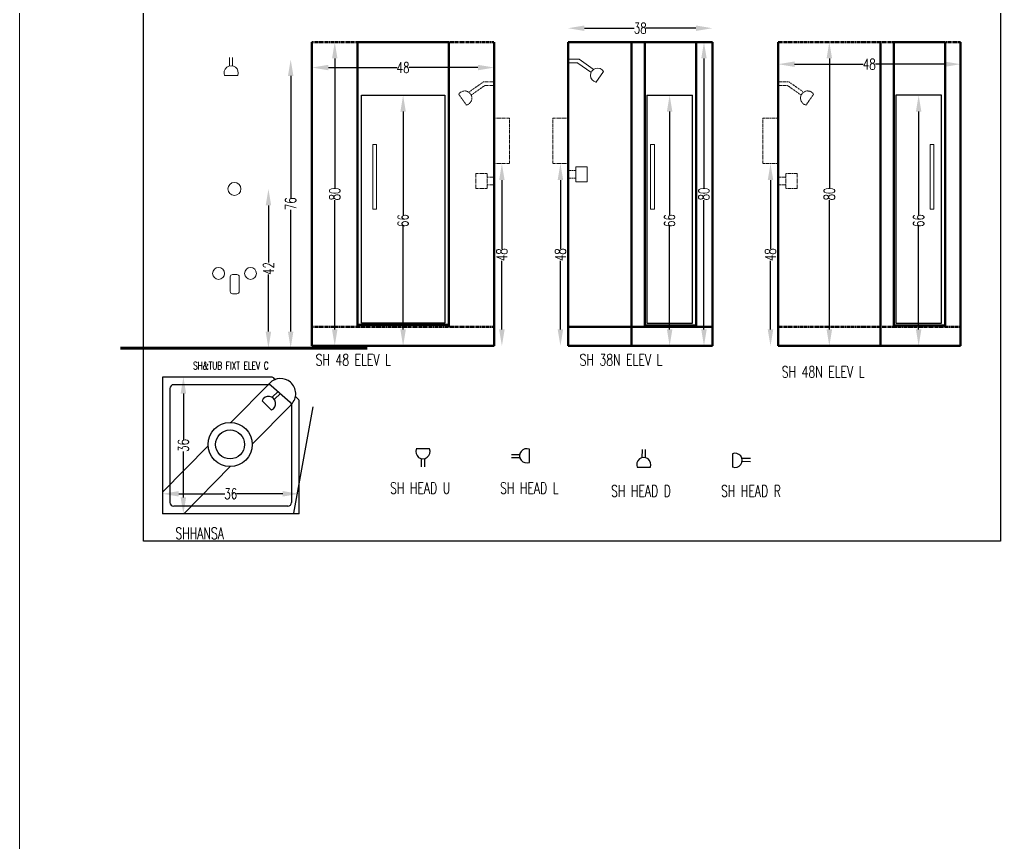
# Model space of a CAD drawing. Header units: inches. Extents: x 242965 to 445791, y 236206 to 423703.
# Drawn here: x 354598 to 359762, y 345412 to 349745 of the extents above; entities that cross this region are included whole.
import ezdxf

# ---------------------------------------------------------------- set-up
doc = ezdxf.new("R2010")
doc.units = ezdxf.units.IN
doc.header["$MEASUREMENT"] = 0
doc.linetypes.add('HIDDEN', pattern=[0.375, 0.25, -0.125])
for name, color, linetype, lineweight in [('-ELEV-1', 1, 'Continuous', 15), ('-ELEV-2', 2, 'Continuous', 30), ('-ELEV-3', 3, 'Continuous', 50), ('-ELEV-4', 4, 'Continuous', 70), ('-ELEV-5', 7, 'HIDDEN', 9), ('A-DIMS', 44, 'Continuous', 20), ('A-PLUM-NAME', 4, 'Continuous', 30), ('e', 96, 'Continuous', 5)]:
    doc.layers.add(name, color=color, linetype=linetype, lineweight=lineweight)
doc.layers.add('A-PLUMB', color=4, linetype='Continuous')
doc.layers.add('Z-NOPR', color=7, linetype='Continuous', plot=False)
doc.styles.add('Dimension', font='simplex.shx', dxfattribs={"width": 0.7})
doc.dimstyles.new('Main24', dxfattribs={"dimscale": 24, "dimtxt": 0.1175, "dimasz": 0.18, "dimexe": 0.18, "dimexo": 0.0625, "dimgap": 0, "dimtad": 0, "dimzin": 0, "dimdsep": 46, "dimlunit": 5, "dimtxsty": 'Dimension', "dimcen": 0.09, "dimse1": 1, "dimse2": 1, "dimadec": 0, "dimazin": 0, "dimtfac": 1, "dimtofl": 0, "dimtmove": 2, "dimatfit": 3, "dimfxl": 1, "dimfrac": 1, "dimtolj": 1, "dimtzin": 0, "dimarcsym": 0})

# ---------------------------------------------------------------- blocks, each defined once
blk = doc.blocks.new('SH HEAD U')
at = {"layer": 'A-PLUMB'}
for p, q in [((2.09, 4.73), (-1.43, 4.73)), ((0, 0), (0.02, 2.12)), ((0.82, 0), (0.84, 2.21))]:
    blk.add_line(p, q, dxfattribs=at)
blk.add_arc((0.36, 4.02), 1.87, 158.4894, 22.4393, dxfattribs=at)
at = {"layer": 'A-PLUM-NAME', "insert": (-8.29, -4.07), "char_height": 3, "width": 23.9379, "attachment_point": 1, "style": 'Dimension'}
blk.add_mtext('SH HEAD U', dxfattribs=at)
blk = doc.blocks.new('SH HEAD D')
at = {"layer": 'A-PLUMB'}
for p, q in [((0, 0), (-0.02, -2.21)), ((0.82, 0), (0.81, -2.12)), ((-1.27, -4.73), (2.26, -4.73))]:
    blk.add_line(p, q, dxfattribs=at)
blk.add_arc((0.46, -4.02), 1.87, 338.4894, 202.4393, dxfattribs=at)
at = {"layer": 'A-PLUM-NAME', "insert": (-8.16, -9.47), "char_height": 3, "width": 23.9379, "attachment_point": 1, "style": 'Dimension'}
blk.add_mtext('SH HEAD D', dxfattribs=at)
blk = doc.blocks.new('SH HEAD L')
at = {"layer": 'A-PLUMB'}
for p, q in [((0, 0.82), (2.12, 0.81)), ((0, 0), (2.21, -0.02)), ((4.73, -1.27), (4.73, 2.26))]:
    blk.add_line(p, q, dxfattribs=at)
blk.add_arc((4.02, 0.46), 1.87, 68.4894, 292.4393, dxfattribs=at)
at = {"layer": 'A-PLUM-NAME', "insert": (-3, -6.55), "char_height": 3, "width": 23.9379, "attachment_point": 1, "style": 'Dimension'}
blk.add_mtext('SH HEAD L', dxfattribs=at)
blk = doc.blocks.new('SH HEAD R')
at = {"layer": 'A-PLUMB'}
for p, q in [((-4.73, 1.27), (-4.73, -2.26)), ((0, 0), (-2.21, 0.02)), ((0, -0.82), (-2.12, -0.81))]:
    blk.add_line(p, q, dxfattribs=at)
blk.add_arc((-4.02, -0.46), 1.87, 248.4894, 112.4393, dxfattribs=at)
at = {"layer": 'A-PLUM-NAME', "insert": (-7.73, -7.04), "char_height": 3, "width": 23.9379, "attachment_point": 1, "style": 'Dimension'}
blk.add_mtext('SH HEAD R', dxfattribs=at)
blk = doc.blocks.new('*D923')
at = {"layer": 'A-DIMS', "color": 0, "lineweight": -2, "transparency": 16777216}
for p, q in [((1178.13, 778.53), (1178.13, 766.4)), ((1178.13, 751.17), (1178.13, 763.3))]:
    blk.add_line(p, q, dxfattribs=at)
at = {"layer": 'A-DIMS', "color": 0, "transparency": 16777216}
for points in [[(1177.41, 778.53), (1178.85, 778.53), (1178.13, 782.85)], [(1177.41, 751.17), (1178.85, 751.17), (1178.13, 746.85)]]:
    blk.add_solid(points, dxfattribs=at)
at = {"layer": 'Defpoints', "color": 0, "transparency": 16777216}
for p in [(1172.6, 782.85), (1178.13, 782.85), (1172.6, 746.85)]:
    blk.add_point(p, dxfattribs=at)
at = {"layer": 'A-DIMS', "color": 0, "transparency": 16777216, "insert": (1178.13, 764.85), "char_height": 2.82, "attachment_point": 5, "rotation": 90, "style": 'Dimension'}
blk.add_mtext('\\A1;36', dxfattribs=at)
blk = doc.blocks.new('*D924')
at = {"layer": 'A-DIMS', "color": 0, "lineweight": -2, "transparency": 16777216}
for p, q in [((1176.92, 752.12), (1189.05, 752.12)), ((1204.28, 752.12), (1192.15, 752.12))]:
    blk.add_line(p, q, dxfattribs=at)
at = {"layer": 'A-DIMS', "color": 0, "transparency": 16777216}
for points in [[(1176.92, 752.84), (1176.92, 751.4), (1172.6, 752.12)], [(1204.28, 752.84), (1204.28, 751.4), (1208.6, 752.12)]]:
    blk.add_solid(points, dxfattribs=at)
at = {"layer": 'Defpoints', "color": 0, "transparency": 16777216}
for p in [(1208.6, 752.12), (1172.6, 746.85), (1208.6, 746.85)]:
    blk.add_point(p, dxfattribs=at)
at = {"layer": 'A-DIMS', "color": 0, "transparency": 16777216, "insert": (1190.6, 752.12), "char_height": 2.82, "attachment_point": 5, "style": 'Dimension'}
blk.add_mtext('\\A1;36', dxfattribs=at)
blk = doc.blocks.new('*D929')
at = {"layer": 'A-DIMS', "color": 0, "lineweight": -2, "transparency": 16777216}
for p, q in [((1141.72, 698.61), (1141.72, 680.52)), ((1141.72, 659.25), (1141.72, 677.33))]:
    blk.add_line(p, q, dxfattribs=at)
at = {"layer": 'A-DIMS', "color": 0, "transparency": 16777216}
for points in [[(1141, 698.61), (1142.44, 698.61), (1141.72, 702.93)], [(1141, 659.25), (1142.44, 659.25), (1141.72, 654.93)]]:
    blk.add_solid(points, dxfattribs=at)
at = {"layer": 'Defpoints', "color": 0, "transparency": 16777216}
for p in [(1141.72, 702.93), (1143.72, 702.93), (1143.72, 654.93)]:
    blk.add_point(p, dxfattribs=at)
at = {"layer": 'A-DIMS', "color": 0, "transparency": 16777216, "insert": (1141.72, 678.93), "char_height": 2.82, "attachment_point": 5, "rotation": 90, "style": 'Dimension'}
blk.add_mtext('\\A1;48', dxfattribs=at)
blk = doc.blocks.new('*D930')
at = {"layer": 'A-DIMS', "color": 0, "lineweight": -2, "transparency": 16777216}
for p, q in [((1157.21, 730.61), (1157.21, 696.52)), ((1157.21, 659.25), (1157.21, 693.33))]:
    blk.add_line(p, q, dxfattribs=at)
at = {"layer": 'A-DIMS', "color": 0, "transparency": 16777216}
for points in [[(1156.49, 730.61), (1157.93, 730.61), (1157.21, 734.93)], [(1156.49, 659.25), (1157.93, 659.25), (1157.21, 654.93)]]:
    blk.add_solid(points, dxfattribs=at)
at = {"layer": 'Defpoints', "color": 0, "transparency": 16777216}
for p in [(1157.21, 734.93), (1161.75, 734.93), (1161.75, 654.93)]:
    blk.add_point(p, dxfattribs=at)
at = {"layer": 'A-DIMS', "color": 0, "transparency": 16777216, "insert": (1157.21, 694.93), "char_height": 2.82, "attachment_point": 5, "rotation": 90, "style": 'Dimension'}
blk.add_mtext('\\A1;80', dxfattribs=at)
blk = doc.blocks.new('*D931')
at = {"layer": 'A-DIMS', "color": 0, "lineweight": -2, "transparency": 16777216}
for p, q in [((1148.04, 729.11), (1166.12, 729.11)), ((1187.4, 729.11), (1169.32, 729.11))]:
    blk.add_line(p, q, dxfattribs=at)
at = {"layer": 'A-DIMS', "color": 0, "transparency": 16777216}
for points in [[(1148.04, 729.83), (1148.04, 728.39), (1143.72, 729.11)], [(1187.4, 729.83), (1187.4, 728.39), (1191.72, 729.11)]]:
    blk.add_solid(points, dxfattribs=at)
at = {"layer": 'Defpoints', "color": 0, "transparency": 16777216}
for p in [(1143.72, 734.93), (1191.72, 734.93), (1191.72, 729.11)]:
    blk.add_point(p, dxfattribs=at)
at = {"layer": 'A-DIMS', "color": 0, "transparency": 16777216, "insert": (1167.72, 729.11), "char_height": 2.82, "attachment_point": 5, "style": 'Dimension'}
blk.add_mtext('\\A1;48', dxfattribs=at)
blk = doc.blocks.new('*D932')
at = {"layer": 'A-DIMS', "color": 0, "lineweight": -2, "transparency": 16777216}
for p, q in [((1180.72, 716.61), (1180.72, 689.48)), ((1180.72, 659.25), (1180.72, 686.37))]:
    blk.add_line(p, q, dxfattribs=at)
at = {"layer": 'A-DIMS', "color": 0, "transparency": 16777216}
for points in [[(1180, 716.61), (1181.44, 716.61), (1180.72, 720.93)], [(1180, 659.25), (1181.44, 659.25), (1180.72, 654.93)]]:
    blk.add_solid(points, dxfattribs=at)
at = {"layer": 'Defpoints', "color": 0, "transparency": 16777216}
for p in [(1180.72, 720.93), (1180.72, 654.93), (1180.72, 654.93)]:
    blk.add_point(p, dxfattribs=at)
at = {"layer": 'A-DIMS', "color": 0, "transparency": 16777216, "insert": (1180.72, 687.93), "char_height": 2.82, "attachment_point": 5, "rotation": 90, "style": 'Dimension'}
blk.add_mtext('\\A1;66', dxfattribs=at)
blk = doc.blocks.new('*D940')
at = {"layer": 'A-DIMS', "color": 0, "lineweight": -2, "transparency": 16777216}
for p, q in [((1149.72, 635.92), (1149.72, 601.83)), ((1149.72, 564.56), (1149.72, 598.64))]:
    blk.add_line(p, q, dxfattribs=at)
at = {"layer": 'A-DIMS', "color": 0, "transparency": 16777216}
for points in [[(1149, 635.92), (1150.44, 635.92), (1149.72, 640.24)], [(1149, 564.56), (1150.44, 564.56), (1149.72, 560.24)]]:
    blk.add_solid(points, dxfattribs=at)
at = {"layer": 'Defpoints', "color": 0, "transparency": 16777216}
for p in [(1143.72, 640.24), (1149.72, 640.24), (1143.72, 560.24)]:
    blk.add_point(p, dxfattribs=at)
at = {"layer": 'A-DIMS', "color": 0, "transparency": 16777216, "insert": (1149.72, 600.24), "char_height": 2.82, "attachment_point": 5, "rotation": 90, "style": 'Dimension'}
blk.add_mtext('\\A1;80', dxfattribs=at)
blk = doc.blocks.new('*D941')
at = {"layer": 'A-DIMS', "color": 0, "lineweight": -2, "transparency": 16777216}
for p, q in [((1148.04, 633.53), (1166.12, 633.53)), ((1187.4, 633.53), (1169.32, 633.53))]:
    blk.add_line(p, q, dxfattribs=at)
at = {"layer": 'A-DIMS', "color": 0, "transparency": 16777216}
for points in [[(1148.04, 634.25), (1148.04, 632.81), (1143.72, 633.53)], [(1187.4, 634.25), (1187.4, 632.81), (1191.72, 633.53)]]:
    blk.add_solid(points, dxfattribs=at)
at = {"layer": 'Defpoints', "color": 0, "transparency": 16777216}
for p in [(1143.72, 640.24), (1191.72, 640.24), (1191.72, 633.53)]:
    blk.add_point(p, dxfattribs=at)
at = {"layer": 'A-DIMS', "color": 0, "transparency": 16777216, "insert": (1167.72, 633.53), "char_height": 2.82, "attachment_point": 5, "style": 'Dimension'}
blk.add_mtext('\\A1;48', dxfattribs=at)
blk = doc.blocks.new('*D942')
at = {"layer": 'A-DIMS', "color": 0, "lineweight": -2, "transparency": 16777216}
for p, q in [((1167.72, 621.92), (1167.72, 594.79)), ((1167.72, 564.56), (1167.72, 591.69))]:
    blk.add_line(p, q, dxfattribs=at)
at = {"layer": 'A-DIMS', "color": 0, "transparency": 16777216}
for points in [[(1167, 621.92), (1168.44, 621.92), (1167.72, 626.24)], [(1167, 564.56), (1168.44, 564.56), (1167.72, 560.24)]]:
    blk.add_solid(points, dxfattribs=at)
at = {"layer": 'Defpoints', "color": 0, "transparency": 16777216}
for p in [(1167.72, 626.24), (1167.72, 626.24), (1167.72, 560.24)]:
    blk.add_point(p, dxfattribs=at)
at = {"layer": 'A-DIMS', "color": 0, "transparency": 16777216, "insert": (1167.72, 593.24), "char_height": 2.82, "attachment_point": 5, "rotation": 90, "style": 'Dimension'}
blk.add_mtext('\\A1;66', dxfattribs=at)
blk = doc.blocks.new('*D943')
at = {"layer": 'A-DIMS', "color": 0, "lineweight": -2, "transparency": 16777216}
for p, q in [((1193.72, 603.92), (1193.72, 585.83)), ((1193.72, 564.56), (1193.72, 582.64))]:
    blk.add_line(p, q, dxfattribs=at)
at = {"layer": 'A-DIMS', "color": 0, "transparency": 16777216}
for points in [[(1193, 603.92), (1194.44, 603.92), (1193.72, 608.24)], [(1193, 564.56), (1194.44, 564.56), (1193.72, 560.24)]]:
    blk.add_solid(points, dxfattribs=at)
at = {"layer": 'Defpoints', "color": 0, "transparency": 16777216}
for p in [(1191.72, 608.24), (1193.72, 608.24), (1191.72, 560.24)]:
    blk.add_point(p, dxfattribs=at)
at = {"layer": 'A-DIMS', "color": 0, "transparency": 16777216, "insert": (1193.72, 584.24), "char_height": 2.82, "attachment_point": 5, "rotation": 90, "style": 'Dimension'}
blk.add_mtext('\\A1;48', dxfattribs=at)
blk = doc.blocks.new('*D944')
at = {"layer": 'A-DIMS', "color": 0, "lineweight": -2, "transparency": 16777216}
for p, q in [((1230.85, 643.89), (1243.94, 643.89)), ((1260.21, 643.89), (1247.13, 643.89))]:
    blk.add_line(p, q, dxfattribs=at)
at = {"layer": 'A-DIMS', "color": 0, "transparency": 16777216}
for points in [[(1230.85, 644.61), (1230.85, 643.17), (1226.53, 643.89)], [(1260.21, 644.61), (1260.21, 643.17), (1264.53, 643.89)]]:
    blk.add_solid(points, dxfattribs=at)
at = {"layer": 'Defpoints', "color": 0, "transparency": 16777216}
for p in [(1264.53, 643.89), (1226.53, 640.24), (1264.53, 640.24)]:
    blk.add_point(p, dxfattribs=at)
at = {"layer": 'A-DIMS', "color": 0, "transparency": 16777216, "insert": (1245.53, 643.89), "char_height": 2.82, "attachment_point": 5, "style": 'Dimension'}
blk.add_mtext('\\A1;38', dxfattribs=at)
blk = doc.blocks.new('*D945')
at = {"layer": 'A-DIMS', "color": 0, "lineweight": -2, "transparency": 16777216}
for p, q in [((1224.53, 603.92), (1224.53, 585.83)), ((1224.53, 564.56), (1224.53, 582.64))]:
    blk.add_line(p, q, dxfattribs=at)
at = {"layer": 'A-DIMS', "color": 0, "transparency": 16777216}
for points in [[(1223.81, 603.92), (1225.25, 603.92), (1224.53, 608.24)], [(1223.81, 564.56), (1225.25, 564.56), (1224.53, 560.24)]]:
    blk.add_solid(points, dxfattribs=at)
at = {"layer": 'Defpoints', "color": 0, "transparency": 16777216}
for p in [(1224.53, 608.24), (1226.53, 608.24), (1226.53, 560.24)]:
    blk.add_point(p, dxfattribs=at)
at = {"layer": 'A-DIMS', "color": 0, "transparency": 16777216, "insert": (1224.53, 584.24), "char_height": 2.82, "attachment_point": 5, "rotation": 90, "style": 'Dimension'}
blk.add_mtext('\\A1;48', dxfattribs=at)
blk = doc.blocks.new('*D946')
at = {"layer": 'A-DIMS', "color": 0, "lineweight": -2, "transparency": 16777216}
for p, q in [((1262.32, 635.92), (1262.32, 601.83)), ((1262.32, 564.56), (1262.32, 598.64))]:
    blk.add_line(p, q, dxfattribs=at)
at = {"layer": 'A-DIMS', "color": 0, "transparency": 16777216}
for points in [[(1261.6, 635.92), (1263.04, 635.92), (1262.32, 640.24)], [(1261.6, 564.56), (1263.04, 564.56), (1262.32, 560.24)]]:
    blk.add_solid(points, dxfattribs=at)
at = {"layer": 'Defpoints', "color": 0, "transparency": 16777216}
for p in [(1262.32, 640.24), (1264.53, 640.24), (1264.53, 560.24)]:
    blk.add_point(p, dxfattribs=at)
at = {"layer": 'A-DIMS', "color": 0, "transparency": 16777216, "insert": (1262.32, 600.24), "char_height": 2.82, "attachment_point": 5, "rotation": 90, "style": 'Dimension'}
blk.add_mtext('\\A1;80', dxfattribs=at)
blk = doc.blocks.new('*D947')
at = {"layer": 'A-DIMS', "color": 0, "lineweight": -2, "transparency": 16777216}
for p, q in [((1253.28, 621.92), (1253.28, 594.79)), ((1253.28, 564.56), (1253.28, 591.69))]:
    blk.add_line(p, q, dxfattribs=at)
at = {"layer": 'A-DIMS', "color": 0, "transparency": 16777216}
for points in [[(1252.56, 621.92), (1254, 621.92), (1253.28, 626.24)], [(1252.56, 564.56), (1254, 564.56), (1253.28, 560.24)]]:
    blk.add_solid(points, dxfattribs=at)
at = {"layer": 'Defpoints', "color": 0, "transparency": 16777216}
for p in [(1253.28, 626.24), (1253.28, 560.24), (1253.28, 560.24)]:
    blk.add_point(p, dxfattribs=at)
at = {"layer": 'A-DIMS', "color": 0, "transparency": 16777216, "insert": (1253.28, 593.24), "char_height": 2.82, "attachment_point": 5, "rotation": 90, "style": 'Dimension'}
blk.add_mtext('\\A1;66', dxfattribs=at)
blk = doc.blocks.new('*D969')
at = {"layer": 'A-DIMS', "color": 0, "lineweight": -2, "transparency": 16777216}
for p, q in [((1842.21, 635.97), (1842.21, 603.86)), ((1842.21, 568.64), (1842.21, 600.76))]:
    blk.add_line(p, q, dxfattribs=at)
at = {"layer": 'A-DIMS', "color": 0, "transparency": 16777216}
for points in [[(1841.49, 635.97), (1842.93, 635.97), (1842.21, 640.29)], [(1841.49, 568.64), (1842.93, 568.64), (1842.21, 564.32)]]:
    blk.add_solid(points, dxfattribs=at)
at = {"layer": 'Defpoints', "color": 0, "transparency": 16777216}
for p in [(1832.96, 640.29), (1842.21, 640.29), (1842.21, 564.32)]:
    blk.add_point(p, dxfattribs=at)
at = {"layer": 'A-DIMS', "color": 0, "transparency": 16777216, "insert": (1842.21, 602.31), "char_height": 2.82, "attachment_point": 5, "rotation": 90, "style": 'Dimension'}
blk.add_mtext('\\A1;76', dxfattribs=at)
blk = doc.blocks.new('*D970')
at = {"layer": 'A-DIMS', "color": 0, "lineweight": -2, "transparency": 16777216}
for p, q in [((1836.35, 601.89), (1836.35, 586.87)), ((1836.35, 568.64), (1836.35, 583.67))]:
    blk.add_line(p, q, dxfattribs=at)
at = {"layer": 'A-DIMS', "color": 0, "transparency": 16777216}
for points in [[(1835.63, 601.89), (1837.07, 601.89), (1836.35, 606.21)], [(1835.63, 568.64), (1837.07, 568.64), (1836.35, 564.32)]]:
    blk.add_solid(points, dxfattribs=at)
at = {"layer": 'Defpoints', "color": 0, "transparency": 16777216}
for p in [(1832.39, 606.21), (1836.35, 564.32), (1841.64, 564.32)]:
    blk.add_point(p, dxfattribs=at)
at = {"layer": 'A-DIMS', "color": 0, "transparency": 16777216, "insert": (1836.35, 585.27), "char_height": 2.82, "attachment_point": 5, "rotation": 90, "style": 'Dimension'}
blk.add_mtext('\\A1;42', dxfattribs=at)
blk = doc.blocks.new('SHHANSA')
at = {"layer": 'A-PLUMB'}
for p, q in [((0, 36), (0, 0)), ((28.701, 36), (0, 36)), ((27.958, 34), (3, 34)), ((18.059, 24.064), (28.246, 34.42)), ((28.611, 33.758), (33.653, 29.413)), ((29.275, 35.819), (29.774, 35.389)), ((33.709, 34.645), (33.709, 34.645)), ((2, 33), (2, 3)), ((23.626, 18.315), (33.949, 28.81)), ((34, 28.656), (34, 3)), ((35.027, 30.867), (35.693, 30.294)), ((36, 0), (36, 29.573)), ((39.625, 28.187), (34.479, 0.174)), ((0, 5.704), (12.019, 17.923)), ((5.611, 0), (17.86, 12.452)), ((36, 0), (0, 0)), ((33, 2), (3, 2))]:
    blk.add_line(p, q, dxfattribs=at)
at = {"layer": 'A-PLUMB', "color": 1}
for p, q in [((30.485, 32.223), (28.91, 30.674)), ((31.067, 31.641), (29.554, 30.152)), ((26.239, 29.774), (28.738, 27.285))]:
    blk.add_line(p, q, dxfattribs=at)
for radius in [5.808, 3.808]:
    blk.add_circle((17.818, 18.261), radius, dxfattribs=at)
at = {"layer": 'A-PLUMB'}
for centre, radius, start, end in [((3, 33), 1, 90, 180), ((27.875, 33.071), 1, 49.25035, 90), ((27.958, 33), 1, 49.25035, 90), ((31.098, 31.615), 4, 49.25035, 135.47251), ((28.701, 35), 1, 43.59951, 90), ((31.098, 31.615), 4, 315.47251, 49.25035), ((32.953, 28.696), 1, 0, 49.25035), ((33, 28.656), 1, 0, 49.25035), ((35, 29.573), 1, 0, 52.3807), ((3, 3), 1, 180, 270), ((32.984, 3), 1, 270.94501, 0.94501)]:
    blk.add_arc(centre, radius, start, end, dxfattribs=at)
at = {"layer": 'A-PLUMB', "color": 1}
blk.add_arc((27.968, 29.056), 1.872, 293.48936, 157.43934, dxfattribs=at)
at = {"layer": 'A-PLUM-NAME', "insert": (3.417, -3.648), "char_height": 3, "width": 23.9379, "attachment_point": 1, "style": 'Dimension'}
blk.add_mtext('SHHANSA', dxfattribs=at)
at = {"layer": 'A-DIMS'}
dim = blk.add_linear_dim(base=(5.532, 36), p1=(0, 0), p2=(0, 36), angle=90, dimstyle='Main24', dxfattribs=at)
dim.commit()
dim.dimension.update_dxf_attribs({"geometry": '*D923', "text_midpoint": (5.532, 18), "insert": (-1172.601, -746.854)})
dim = blk.add_linear_dim(base=(36, 5.261), p1=(0, 0), p2=(36, 0), dimstyle='Main24', dxfattribs=at)
dim.commit()
dim.dimension.update_dxf_attribs({"geometry": '*D924', "text_midpoint": (18, 5.261), "insert": (-1172.601, -746.854)})
blk = doc.blocks.new('SH 48N ELEV L')
at = {"layer": '-ELEV-1', "linetype": 'HIDDEN'}
for p, q in [((0.097, 69.528), (2.779, 69.528)), ((0.097, 68.528), (2.463, 68.528)), ((2.607, 68.482), (6.027, 66.08)), ((2.923, 69.482), (6.602, 66.898)), ((9.359, 66.252), (7.304, 63.386)), ((2.048, 44.425), (0.048, 44.425)), ((2.048, 41.425), (2.048, 45.425)), ((5.048, 45.425), (2.048, 45.425)), ((5.048, 41.425), (5.048, 45.425)), ((2.048, 42.425), (0.048, 42.425)), ((5.048, 41.425), (2.048, 41.425))]:
    blk.add_line(p, q, dxfattribs=at)
at = {"layer": '-ELEV-1'}
for p, q in [((40, 36), (40, 53)), ((40, 53), (41, 53)), ((41, 53), (41, 36)), ((41, 36), (40, 36))]:
    blk.add_line(p, q, dxfattribs=at)
at = {"layer": '-ELEV-1', "linetype": 'HIDDEN'}
for centre, radius, start, end in [((2.463, 68.278), 0.25, 54.91678, 90), ((2.779, 69.278), 0.25, 54.91678, 90), ((7.772, 65.259), 1.872, 32.02298, 255.97296)]:
    blk.add_arc(centre, radius, start, end, dxfattribs=at)
at = {"layer": '-ELEV-2'}
for p, q in [((31, 66), (31, 6)), ((43, 66), (31, 66)), ((43, 6), (43, 66)), ((31, 6), (43, 6))]:
    blk.add_line(p, q, dxfattribs=at)
at = {"layer": '-ELEV-3'}
for p, q in [((0, 0), (0, 80)), ((27, 80), (27, 0)), ((30.427, 80), (43.83, 80)), ((30.456, 80), (30.456, 5)), ((44, 80), (44, 5)), ((48, 80), (48, 0)), ((44, 5.384), (30.427, 5.384)), ((48, 0), (0, 0))]:
    blk.add_line(p, q, dxfattribs=at)
at = {"layer": '-ELEV-3', "linetype": 'HIDDEN'}
for p, q in [((0, 80), (30.427, 80)), ((43.83, 80), (48, 80)), ((0, 5), (48, 5))]:
    blk.add_line(p, q, dxfattribs=at)
at = {"layer": '-ELEV-5'}
for p, q in [((0, 60), (-4, 60)), ((-4, 60), (-4, 48)), ((0, 48), (-4, 48))]:
    blk.add_line(p, q, dxfattribs=at)
at = {"layer": 'A-PLUM-NAME', "insert": (0.968, -5.351), "char_height": 3, "width": 32.38234, "attachment_point": 1, "style": 'Dimension'}
blk.add_mtext('SH 48N ELEV L', dxfattribs=at)
at = {"layer": 'A-DIMS'}
dim = blk.add_linear_dim(base=(48, 74.182), p1=(0, 80), p2=(48, 80), dimstyle='Main24', dxfattribs=at)
dim.commit()
dim.dimension.update_dxf_attribs({"geometry": '*D931', "text_midpoint": (24, 74.182), "insert": (-1143.721, -654.925)})
for base, p1, p2, picture, middle in [((13.493, 80), (18.03, 0), (18.03, 80), '*D930', (13.493, 40)), ((37, 0), (37, 66), (37, 0), '*D932', (37, 33)), ((-2, 48), (0, 0), (0, 48), '*D929', (-2, 24))]:
    dim = blk.add_linear_dim(base=base, p1=p1, p2=p2, angle=90, dimstyle='Main24', dxfattribs=at)
    dim.commit()
    dim.dimension.update_dxf_attribs({"geometry": picture, "text_midpoint": middle, "insert": (-1143.721, -654.925)})
blk = doc.blocks.new('SH 48 ELEV L')
at = {"layer": '-ELEV-1', "linetype": 'HIDDEN'}
for p, q in [((45.077, 69.482), (41.398, 66.898)), ((45.393, 68.482), (41.973, 66.08)), ((47.903, 69.528), (45.221, 69.528)), ((47.903, 68.528), (45.537, 68.528)), ((38.641, 66.252), (40.696, 63.386)), ((43.145, 41.425), (43.145, 45.425)), ((43.145, 45.425), (46.145, 45.425)), ((46.145, 41.425), (46.145, 45.425)), ((46.145, 44.425), (48.145, 44.425)), ((43.145, 41.425), (46.145, 41.425)), ((46.145, 42.425), (48.145, 42.425))]:
    blk.add_line(p, q, dxfattribs=at)
at = {"layer": '-ELEV-1'}
for p, q in [((16, 53), (16, 36)), ((17, 53), (16, 53)), ((17, 36), (17, 53)), ((16, 36), (17, 36))]:
    blk.add_line(p, q, dxfattribs=at)
at = {"layer": '-ELEV-1', "linetype": 'HIDDEN'}
for centre, radius, start, end in [((40.228, 65.259), 1.872, 284.02704, 147.97702), ((45.221, 69.278), 0.25, 90, 125.08322), ((45.537, 68.278), 0.25, 90, 125.08322)]:
    blk.add_arc(centre, radius, start, end, dxfattribs=at)
at = {"layer": '-ELEV-2'}
for p, q in [((13, 66), (35, 66)), ((13, 6), (13, 66)), ((35, 66), (35, 6)), ((35, 6), (13, 6))]:
    blk.add_line(p, q, dxfattribs=at)
at = {"layer": '-ELEV-3'}
for p, q in [((0, 0), (0, 80)), ((12, 80), (36, 80)), ((12, 80), (12, 5)), ((36, 80), (36, 5)), ((48, 80), (48, 0)), ((11.996, 5.591), (36, 5.591)), ((48, 0), (0, 0))]:
    blk.add_line(p, q, dxfattribs=at)
at = {"layer": '-ELEV-3', "linetype": 'HIDDEN'}
for p, q in [((0, 80), (12, 80)), ((36, 80), (48, 80)), ((0, 5), (48, 5))]:
    blk.add_line(p, q, dxfattribs=at)
at = {"layer": '-ELEV-5'}
for p, q in [((48, 60), (52, 60)), ((52, 60), (52, 48)), ((48, 48), (52, 48))]:
    blk.add_line(p, q, dxfattribs=at)
at = {"layer": 'A-PLUM-NAME', "insert": (0.968, -2.175), "char_height": 3, "width": 32.38234, "attachment_point": 1, "style": 'Dimension'}
blk.add_mtext('SH 48 ELEV L', dxfattribs=at)
at = {"layer": 'A-DIMS'}
for base, p1, p2, picture, middle in [((6, 80), (0, 0), (0, 80), '*D940', (6, 40)), ((24, 66), (24, 0), (24, 66), '*D942', (24, 33)), ((50, 48), (48, 0), (48, 48), '*D943', (50, 24))]:
    dim = blk.add_linear_dim(base=base, p1=p1, p2=p2, angle=90, dimstyle='Main24', dxfattribs=at)
    dim.commit()
    dim.dimension.update_dxf_attribs({"geometry": picture, "text_midpoint": middle, "insert": (-1143.721, -560.236)})
dim = blk.add_linear_dim(base=(48, 73.296), p1=(0, 80), p2=(48, 80), dimstyle='Main24', dxfattribs=at)
dim.commit()
dim.dimension.update_dxf_attribs({"geometry": '*D941', "text_midpoint": (24, 73.296), "insert": (-1143.721, -560.236)})
blk = doc.blocks.new('SH 38N ELEV L')
at = {"layer": '-ELEV-1', "linetype": 'Continuous'}
for p, q in [((0.097, 75.528), (2.779, 75.528)), ((2.923, 75.482), (6.602, 72.898)), ((0.097, 74.528), (2.463, 74.528)), ((2.607, 74.482), (6.027, 72.08)), ((9.359, 72.252), (7.304, 69.386)), ((2.048, 43.175), (2.048, 47.175)), ((5.048, 47.175), (2.048, 47.175)), ((5.048, 43.175), (5.048, 47.175)), ((5.048, 43.175), (2.048, 43.175))]:
    blk.add_line(p, q, dxfattribs=at)
at = {"layer": '-ELEV-1'}
for p, q in [((21.75, 36), (21.75, 53)), ((21.75, 53), (22.75, 53)), ((22.75, 53), (22.75, 36)), ((22.75, 36), (21.75, 36))]:
    blk.add_line(p, q, dxfattribs=at)
at = {"layer": '-ELEV-1', "linetype": 'HIDDEN'}
for p, q in [((2.048, 46.175), (0.048, 46.175)), ((2.048, 44.175), (0.048, 44.175))]:
    blk.add_line(p, q, dxfattribs=at)
at = {"layer": '-ELEV-1', "linetype": 'Continuous'}
for centre, radius, start, end in [((2.779, 75.278), 0.25, 54.91678, 90), ((2.463, 74.278), 0.25, 54.91678, 90), ((7.772, 71.259), 1.872, 32.02298, 255.97296)]:
    blk.add_arc(centre, radius, start, end, dxfattribs=at)
at = {"layer": '-ELEV-2'}
for p, q in [((20.75, 66), (20.75, 6)), ((20.75, 66), (32.75, 66)), ((32.75, 6), (32.75, 66)), ((20.75, 6), (32.75, 6))]:
    blk.add_line(p, q, dxfattribs=at)
at = {"layer": '-ELEV-3'}
for p, q in [((0, 0), (0, 80)), ((16.75, 80), (16.75, 0)), ((20.177, 80), (33.58, 80)), ((20.206, 80), (20.206, 5)), ((33.75, 80), (33.75, 5)), ((38, 80), (38, 0)), ((33.75, 5.384), (20.177, 5.384)), ((38, 0), (0, 0)), ((0, 0), (38, 0))]:
    blk.add_line(p, q, dxfattribs=at)
at = {"layer": '-ELEV-3', "linetype": 'Continuous'}
for p, q in [((0, 80), (38, 80)), ((0, 5), (38, 5))]:
    blk.add_line(p, q, dxfattribs=at)
at = {"layer": '-ELEV-5'}
for p, q in [((0, 60), (-4, 60)), ((-4, 60), (-4, 48)), ((0, 48), (-4, 48))]:
    blk.add_line(p, q, dxfattribs=at)
at = {"layer": 'A-PLUM-NAME', "linetype": 'HIDDEN'}
blk.add_line((33.58, 80), (38, 80), dxfattribs=at)
at = {"layer": 'A-PLUM-NAME', "insert": (3.051, -2.175), "char_height": 3, "width": 32.38234, "attachment_point": 1, "style": 'Dimension'}
blk.add_mtext('SH 38N ELEV L', dxfattribs=at)
at = {"layer": 'A-DIMS'}
dim = blk.add_linear_dim(base=(38, 83.655), p1=(0, 80), p2=(38, 80), dimstyle='Main24', dxfattribs=at)
dim.commit()
dim.dimension.update_dxf_attribs({"geometry": '*D944', "text_midpoint": (19, 83.655), "insert": (-1226.534, -560.236)})
for base, p1, p2, picture, middle in [((35.79, 80), (38, 0), (38, 80), '*D946', (35.79, 40)), ((26.75, 0), (26.75, 66), (26.75, 0), '*D947', (26.75, 33)), ((-2, 48), (0, 0), (0, 48), '*D945', (-2, 24))]:
    dim = blk.add_linear_dim(base=base, p1=p1, p2=p2, angle=90, dimstyle='Main24', dxfattribs=at)
    dim.commit()
    dim.dimension.update_dxf_attribs({"geometry": picture, "text_midpoint": middle, "insert": (-1226.534, -560.236)})
blk = doc.blocks.new('SH&TUB FIXT ELEV C')
at = {"layer": '-ELEV-1'}
for p, q in [((28.681, 76.47), (28.663, 74.261)), ((29.504, 76.47), (29.487, 74.348)), ((27.411, 71.737), (30.937, 71.743)), ((28.918, 18.763), (28.918, 14.919)), ((30.658, 19.363), (29.518, 19.363)), ((31.258, 14.919), (31.258, 18.763)), ((29.518, 14.319), (30.658, 14.319))]:
    blk.add_line(p, q, dxfattribs=at)
for centre, radius in [((29.997, 41.891), 1.716), ((25.831, 19.654), 1.56), ((34.241, 19.654), 1.56)]:
    blk.add_circle(centre, radius, dxfattribs=at)
for centre, radius, start, end in [((29.141, 72.451), 1.872, 338.48936, 202.43934), ((29.518, 18.763), 0.6, 90, 180), ((30.658, 18.763), 0.6, 0, 90), ((29.518, 14.919), 0.6, 180, 270), ((30.658, 14.919), 0.6, 270, 0)]:
    blk.add_arc(centre, radius, start, end, dxfattribs=at)
at = {"layer": '-ELEV-4'}
blk.add_line((0, 0), (64.959, 0), dxfattribs=at)
at = {"layer": 'A-PLUM-NAME', "insert": (19.138, -3.616), "char_height": 2, "width": 23.63892, "attachment_point": 1, "style": 'Dimension'}
blk.add_mtext('SH&TUB FIXT ELEV C', dxfattribs=at)
at = {"layer": 'A-DIMS'}
for base, p1, p2, picture, middle in [((44.812, 75.97), (44.812, 0), (35.562, 75.97), '*D969', (44.812, 37.985)), ((38.954, 0), (34.994, 41.891), (44.244, 0), '*D970', (38.954, 20.945))]:
    dim = blk.add_linear_dim(base=base, p1=p1, p2=p2, angle=90, dimstyle='Main24', dxfattribs=at)
    dim.commit()
    dim.dimension.update_dxf_attribs({"geometry": picture, "text_midpoint": middle, "insert": (-1797.399, -564.324)})

msp = doc.modelspace()

# ---------------------------------------------------------------- linework, layer by layer
at = {"layer": 'e', "linetype": 'Continuous'}
msp.add_line((354598.04, 336420.808), (354598.04, 372060.808), dxfattribs=at)
at = {"layer": 'Z-NOPR'}
msp.add_lwpolyline([(355249.898, 352846.243), (359761.728, 352846.243), (359761.728, 346997.142), (355249.898, 346997.142)], close=True, dxfattribs=at)

# ---------------------------------------------------------------- block references
at = {"layer": 'A-PLUMB', "xscale": 20, "yscale": 20, "zscale": 20}
for name, p in [('SH 38N ELEV L', (357485.426, 348026.354)), ('SH 48 ELEV L', (356137.171, 348026.354)), ('SH 48N ELEV L', (358591.388, 348026.354)), ('SH&TUB FIXT ELEV C', (355128.964, 348015.049)), ('SHHANSA', (355349.693, 347142.105)), ('SH HEAD U', (356714.21, 347388.924)), ('SH HEAD L', (357187.425, 347438.413)), ('SH HEAD D', (357874.939, 347481.603)), ('SH HEAD R', (358445.296, 347432.995))]:
    msp.add_blockref(name, p, dxfattribs=at)

doc.saveas('drawing.dxf')
